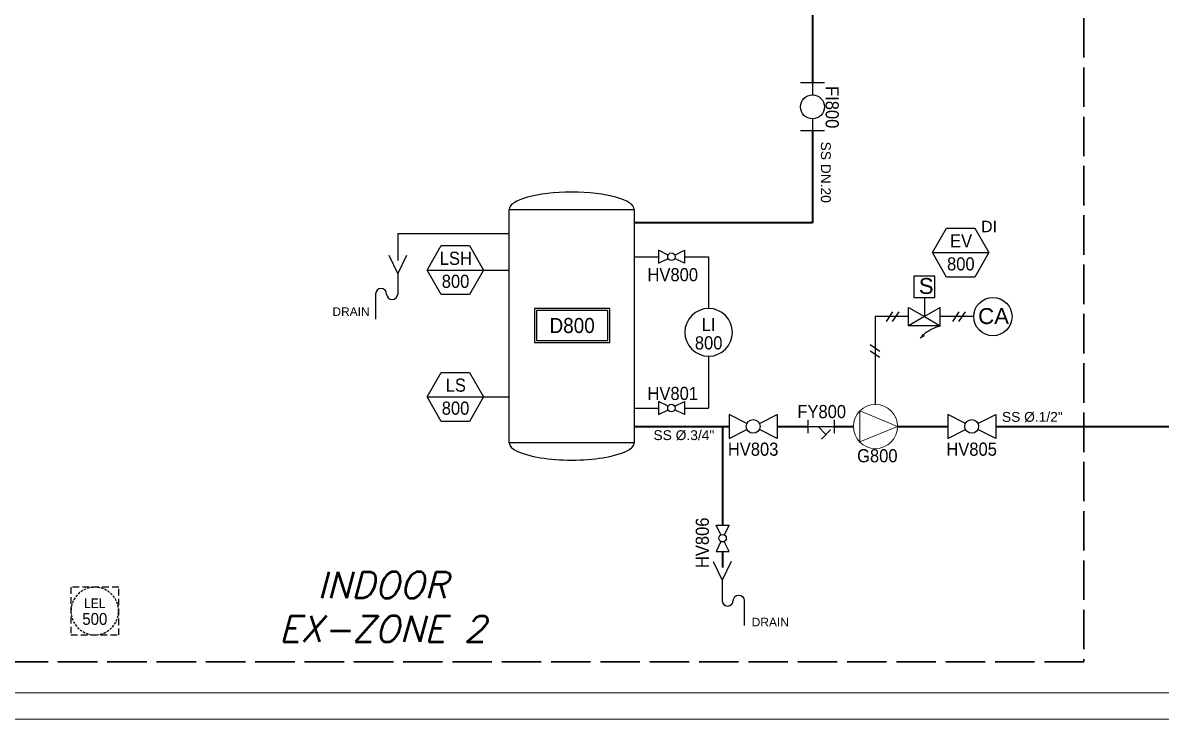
# Model space of a CAD drawing. Header units: millimetres. Extents: x 256 to 2599, y 626 to 1192.
# Drawn here: x 742.7 to 915.9, y 657.5 to 763.5 of the extents above; entities that cross this region are included whole.
import ezdxf
from ezdxf.enums import TextEntityAlignment as Align

# ---------------------------------------------------------------- set-up
doc = ezdxf.new("R2010")
doc.units = ezdxf.units.MM
doc.linetypes.add('AM_ISO02W050', pattern=[7.5, 6, -1.5])
doc.linetypes.add('DASHED', pattern=[0.75, 0.5, -0.25])
doc.layers.add('-Testi', color=7, linetype='Continuous', lineweight=35)
doc.layers.add('LINEA - ACQUA DI RETE', color=94, linetype='Continuous', lineweight=35)
for name, color, linetype in [('5', 6, 'Continuous'), ('L8-TESTI', 1, 'Continuous'), ('Tag', 7, 'Continuous')]:
    doc.layers.add(name, color=color, linetype=linetype)
doc.styles.add('ARIAL_090', font='arial.ttf', dxfattribs={"width": 0.9})
doc.styles.add('PNP_LTYPE', font='txt.shx')
doc.styles.add('ROMANS', font='romans', dxfattribs={"oblique": 15})
doc.styles.get("Standard").update_dxf_attribs({"font": 'arial.ttf'})
doc.linetypes.add('ISO-GENERAL', pattern='A,5,["/",PNP_LTYPE,S=1.5,R=0,X=0,Y=-0.75],-0.0001', length=5.0001)

# ---------------------------------------------------------------- blocks, each defined once
blk = doc.blocks.new('Valve Label_block')
at = {"color": 0, "linetype": 'ByBlock', "lineweight": -2, "width": 0.9}
blk.add_attdef('#(TargetObject.Size)', text='', height=2.5, dxfattribs=at).set_placement((0, 4.7625), align=Align.BOTTOM_CENTER)
blk.add_attdef('#(TargetObject.Tag)', text='', height=2.5, dxfattribs=at).set_placement((0, -4.7625), align=Align.TOP_CENTER)
blk = doc.blocks.new('*U5')
at = {"color": 0, "linetype": 'ByBlock', "lineweight": -2}
for start, end in [(0, 180), (180, 0)]:
    blk.add_arc((0, 0), 5, start, end, dxfattribs=at)
at = {"color": 0, "linetype": 'ByBlock', "lineweight": -2, "width": 0.9}
for tag, p in [('#(TargetObject.Type)', (0, 1.65)), ('#(TargetObject.LoopNumber)', (0, -1.65))]:
    blk.add_attdef(tag, text='', height=2.5, dxfattribs=at).set_placement(p, align=Align.MIDDLE_CENTER)
blk = doc.blocks.new('Tag_block')
at = {"color": 0, "linetype": 'ByBlock', "lineweight": -2}
blk.add_attdef('#(TargetObject.Tag)', text='', height=2.5, dxfattribs=at).set_placement((0, 0), align=Align.MIDDLE_CENTER)
blk = doc.blocks.new('STIKER NOME MACCHIANARIO')
at = {"layer": 'L8-TESTI', "color": 5}
for points in [[(-20, 9), (-20, -9), (20, -9), (20, 9)], [(-19, 8), (-19, -8), (19, -8), (19, 8)]]:
    blk.add_lwpolyline(points, close=True, dxfattribs=at)
at = {"color": 7, "style": 'ARIAL_090', "width": 0.9}
blk.add_attdef('NOME', text='', height=8, dxfattribs=at).set_placement((0, 0), align=Align.MIDDLE_CENTER)
blk = doc.blocks.new('*U6')
at = {"color": 0, "linetype": 'ByBlock', "lineweight": -2}
for start, end in [(0, 180), (180, 0)]:
    blk.add_arc((0, 0), 5, start, end, dxfattribs=at)
at = {"color": 0, "linetype": 'ByBlock', "lineweight": -2, "width": 0.9}
for tag, p in [('#(TargetObject.Type)', (0, 1.65)), ('#(TargetObject.LoopNumber)', (0, -1.65))]:
    blk.add_attdef(tag, text='', height=2.5, dxfattribs=at).set_placement(p, align=Align.MIDDLE_CENTER)

msp = doc.modelspace()

# ---------------------------------------------------------------- hatches: boundary and pattern name
h = msp.add_hatch(color=256)
h.dxf.hatch_style = 1
h.paths.add_polyline_path([(879.18, 715.53), (879.81, 715.9), (879.58, 716.12), (879.18, 715.53)])

# ---------------------------------------------------------------- linework, layer by layer
for p, q in [((864.64, 754.31), (861, 754.31)), ((862.82, 754.31), (862.82, 752.49)), ((862.82, 748.85), (862.82, 747.03)), ((864.64, 747.03), (861, 747.03)), ((816.7, 733.69), (816.7, 733.69)), ((799.75, 731.4), (799.75, 727.33)), ((799.75, 731.4), (816.7, 731.4)), ((798.38, 728.13), (799.75, 725.3)), ((799.75, 725.3), (801.12, 728.13)), ((835.73, 727.88), (839.39, 727.88)), ((843.38, 727.88), (847.04, 727.88)), ((847.04, 727.88), (847.04, 720)), ((799.75, 725.3), (799.75, 722.2)), ((796.4, 722.2), (796.4, 718.39)), ((879.84, 721.67), (879.84, 718.77)), ((872.34, 718.77), (872.37, 705.41)), ((877.45, 718.77), (872.34, 718.77)), ((887.35, 718.77), (882.23, 718.77)), ((882.23, 717.39), (877.45, 717.39)), ((879.18, 715.53), (879.81, 715.9)), ((879.58, 716.12), (879.81, 715.9)), ((847.04, 712.75), (847.04, 704.87)), ((835.73, 704.87), (839.39, 704.87)), ((843.38, 704.87), (847.04, 704.87)), ((862.14, 703.06), (862.14, 701.07)), ((866.13, 703.06), (866.13, 701.07)), ((862.14, 702.07), (866.13, 702.07)), ((863.67, 702.07), (864.88, 700.86)), ((865.59, 701.56), (864.18, 700.15)), ((847.73, 681.52), (849.1, 678.69))]:
    msp.add_line(p, q)
at = {"linetype": 'ISO-GENERAL'}
for p, q in [((874.07, 718.05), (875.06, 719.48)), ((875.02, 718.05), (876, 719.48)), ((884.15, 718.05), (885.14, 719.48)), ((885.09, 718.05), (886.08, 719.48)), ((873.05, 713.48), (871.62, 714.47)), ((873.05, 712.54), (871.62, 713.53))]:
    msp.add_line(p, q, dxfattribs=at)
at = {"lineweight": 20}
for points in [[(256.47, 657.54), (256.47, 1191.54), (1097.47, 1191.54), (1097.47, 657.54)], [(271.09, 661.54), (271.09, 1187.54), (1093.47, 1187.54), (1093.47, 661.54)], [(875.75, 702.07), (870.02, 704.42), (870.02, 699.71)]]:
    msp.add_lwpolyline(points, close=True, dxfattribs=at)
for points in [[(816.7, 735.07), (835.73, 735.07), (835.73, 699.58), (816.7, 699.58)], [(881.46, 721.67), (881.46, 724.91), (878.22, 724.91), (878.22, 721.67)], [(882.23, 717.39), (882.23, 720.14), (879.84, 718.77)]]:
    msp.add_lwpolyline(points, close=True)
for points in [[(840.87, 728.14), (839.39, 728.88), (839.39, 726.88), (840.87, 727.63)], [(841.89, 728.14), (843.38, 728.88), (843.38, 726.88), (841.89, 727.63)], [(879.84, 718.77), (877.45, 717.39), (877.45, 720.14), (879.84, 718.77)], [(840.87, 705.13), (839.39, 705.87), (839.39, 703.87), (840.87, 704.61)], [(841.89, 705.13), (843.38, 705.87), (843.38, 703.87), (841.89, 704.61)], [(852.87, 702.53), (850.16, 703.89), (850.16, 700.24), (852.87, 701.6)], [(854.75, 702.53), (857.45, 703.89), (857.45, 700.24), (854.75, 701.6)], [(886.1, 702.53), (883.4, 703.89), (883.4, 700.24), (886.1, 701.6)], [(887.98, 702.53), (890.69, 703.89), (890.69, 700.24), (887.98, 701.6)], [(848.9, 685.58), (848.16, 687.06), (850.15, 687.06), (849.41, 685.58)], [(848.9, 684.56), (848.16, 683.07), (850.15, 683.07), (849.41, 684.56)]]:
    msp.add_lwpolyline(points)
msp.add_lwpolyline([(850.47, 681.52), (849.1, 678.69), (849.1, 675.59, 1), (850.78, 675.59, -1), (852.45, 675.59), (852.45, 671.78)], format="xyb")
for centre, radius in [((862.82, 750.67), 1.82), ((841.38, 727.88), 0.573), ((841.38, 704.87), 0.573), ((853.81, 702.07), 1.05), ((887.04, 702.07), 1.05), ((849.15, 685.07), 0.573)]:
    msp.add_circle(centre, radius)
msp.add_circle((872.4, 702.07), 3.35, dxfattribs=at)
for centre, radius, start, end in [((797.23, 722.2), 0.838, 0, 180), ((798.91, 722.2), 0.838, 180, 0), ((883.74, 711.22), 6.27, 103.8848, 130.1493)]:
    msp.add_arc(centre, radius, start, end)
for centre, start_param, end_param in [((826.21, 735.07), 3.141593, 6.283185), ((826.21, 699.58), 0, 3.141593)]:
    msp.add_ellipse(centre, major_axis=(-9.51, 0), ratio=0.276144, start_param=start_param, end_param=end_param)
at = {"layer": '5', "linetype": 'AM_ISO02W050', "lineweight": 30}
msp.add_lwpolyline([(723.23, 666.29), (723.23, 830.72), (620.7, 830.72), (620.7, 986.12), (664.46, 986.12), (664.46, 1014.9), (747.75, 1014.9), (747.75, 993.8), (843.91, 993.8), (843.91, 1037.11), (952.27, 1037.11), (952.27, 890.86), (904.09, 890.86), (904.09, 844.62), (942.52, 844.62), (942.52, 809.18), (904.09, 809.18), (904.09, 666.29), (723.23, 666.29), (723.23, 830.72), (620.7, 830.72), (620.7, 986.12)], dxfattribs=at)
at = {"layer": 'LINEA - ACQUA DI RETE'}
for p, q in [((862.82, 821.58), (862.82, 754.31)), ((862.82, 747.03), (862.82, 733.04)), ((862.82, 733.04), (835.73, 733.04)), ((835.73, 702.07), (850.16, 702.07)), ((849.15, 702.07), (849.15, 687.06)), ((857.45, 702.07), (862.14, 702.07)), ((866.13, 702.07), (869.05, 702.07)), ((875.75, 702.07), (883.4, 702.07)), ((890.69, 702.07), (922.5, 702.07)), ((849.15, 683.07), (849.15, 680.63))]:
    msp.add_line(p, q, dxfattribs=at)
at = {"layer": 'Tag'}
for p, q in [((881.07, 728.5), (889.66, 728.5)), ((804.22, 725.85), (812.82, 725.85)), ((812.82, 725.85), (816.7, 725.85)), ((804.22, 706.56), (812.82, 706.56)), ((812.82, 706.56), (816.7, 706.56))]:
    msp.add_line(p, q, dxfattribs=at)
for points in [[(881.07, 728.5), (883.22, 732.21), (887.51, 732.21), (889.66, 728.5), (887.51, 724.78), (883.22, 724.78)], [(804.22, 725.85), (806.37, 729.58), (810.67, 729.58), (812.82, 725.85), (810.67, 722.13), (806.37, 722.13)], [(804.22, 706.56), (806.37, 710.29), (810.67, 710.29), (812.82, 706.56), (810.67, 702.84), (806.37, 702.84)]]:
    msp.add_lwpolyline(points, close=True, dxfattribs=at)
at = {"layer": 'Tag', "linetype": 'DASHED', "ltscale": 2}
msp.add_lwpolyline([(757.32, 677.61), (750.07, 677.61), (750.07, 670.36), (757.32, 670.36)], close=True, dxfattribs=at)
at = {"layer": 'Tag'}
msp.add_circle((890.26, 718.77), 2.91, dxfattribs=at)

# ---------------------------------------------------------------- block references
ref = msp.add_blockref('Tag_block', (866.83, 750.62), dxfattribs=dict(at, xscale=0.02812457149191088, yscale=0.02812457149191088, zscale=0.02812457149191088, rotation=270))
ref.add_attrib('#(TargetObject.Tag)', 'FI800', dxfattribs={"layer": '0', "color": 0, "linetype": 'ByBlock', "lineweight": -2, "ltscale": 2, "height": 2, "rotation": 270, "style": 'ARIAL_090', "width": 0.9}).set_placement((866.83, 750.62), align=Align.TOP_CENTER)
ref = msp.add_blockref('Valve Label_block', (885.43, 732.15), dxfattribs=dict(at, xscale=0.1834986024126576, yscale=0.1834986024126576, zscale=0.1834986024126576))
ref.add_attrib('#(TargetObject.Tag)', 'EV', dxfattribs={"layer": '0', "color": 0, "linetype": 'ByBlock', "lineweight": -2, "ltscale": 2, "height": 1.996, "style": 'ARIAL_090', "width": 0.9}).set_placement((885.43, 731.28), align=Align.TOP_CENTER)
ref = msp.add_blockref('Valve Label_block', (808.59, 729.52), dxfattribs=dict(at, xscale=0.1838663350828232, yscale=0.1838663350828232, zscale=0.1838663350828232))
ref.add_attrib('#(TargetObject.Tag)', 'LSH', dxfattribs={"layer": '0', "color": 0, "linetype": 'ByBlock', "lineweight": -2, "ltscale": 2, "height": 2, "style": 'ARIAL_090', "width": 0.9}).set_placement((808.59, 728.64), align=Align.TOP_CENTER)
ref = msp.add_blockref('Valve Label_block', (885.39, 728.44), dxfattribs=dict(at, xscale=0.1376239518094932, yscale=0.1376239518094932, zscale=0.1376239518094932))
ref.add_attrib('#(TargetObject.Tag)', '800', dxfattribs={"layer": '0', "color": 0, "linetype": 'ByBlock', "lineweight": -2, "ltscale": 2, "height": 1.996, "style": 'ARIAL_090', "width": 0.9}).set_placement((885.39, 727.79), align=Align.TOP_CENTER)
ref = msp.add_blockref('Tag_block', (841.76, 726.15), dxfattribs=dict(at, xscale=0.02812457149191088, yscale=0.02812457149191088, zscale=0.02812457149191088))
ref.add_attrib('#(TargetObject.Tag)', 'HV800', dxfattribs={"layer": '0', "color": 0, "linetype": 'ByBlock', "lineweight": -2, "ltscale": 2, "height": 2, "style": 'ARIAL_090', "width": 0.9}).set_placement((841.58, 726.15), align=Align.TOP_CENTER)
ref = msp.add_blockref('Valve Label_block', (808.55, 725.8), dxfattribs=dict(at, xscale=0.1378997513121174, yscale=0.1378997513121174, zscale=0.1378997513121174))
ref.add_attrib('#(TargetObject.Tag)', '800', dxfattribs={"layer": '0', "color": 0, "linetype": 'ByBlock', "lineweight": -2, "ltscale": 2, "height": 2, "style": 'ARIAL_090', "width": 0.9}).set_placement((808.55, 725.14), align=Align.TOP_CENTER)
at = {"layer": 'Tag', "ltscale": 0.2, "xscale": 0.2861341155502804, "yscale": 0.2861341155502804, "zscale": 0.2861341155502804}
msp.add_blockref('STIKER NOME MACCHIANARIO', (826.28, 717.42), dxfattribs=at).add_auto_attribs({'NOME': 'D800'})
at = {"layer": 'Tag'}
ref = msp.add_blockref('*U5', (847.04, 716.38), dxfattribs=dict(at, xscale=0.7246990090098623, yscale=0.7246990090098623, zscale=0.7246990090098623))
ref.add_attrib('#(TargetObject.Type)', 'LI', dxfattribs={"layer": '0', "color": 0, "linetype": 'ByBlock', "lineweight": -2, "ltscale": 2, "height": 2, "style": 'ARIAL_090', "width": 0.9}).set_placement((847.04, 717.57), align=Align.MIDDLE)
ref.add_attrib('#(TargetObject.LoopNumber)', '800', dxfattribs={"layer": '0', "color": 0, "linetype": 'ByBlock', "lineweight": -2, "ltscale": 2, "height": 2, "style": 'ARIAL_090', "width": 0.9}).set_placement((844.94, 713.18), align=Align.BOTTOM_LEFT)
ref = msp.add_blockref('Valve Label_block', (808.59, 710.23), dxfattribs=dict(at, xscale=0.1838663350828232, yscale=0.1838663350828232, zscale=0.1838663350828232))
ref.add_attrib('#(TargetObject.Tag)', 'LS', dxfattribs={"layer": '0', "color": 0, "linetype": 'ByBlock', "lineweight": -2, "ltscale": 2, "height": 2, "style": 'ARIAL_090', "width": 0.9}).set_placement((808.59, 709.35), align=Align.TOP_CENTER)
ref = msp.add_blockref('Tag_block', (841.76, 708.09), dxfattribs=dict(at, xscale=0.02812457149191088, yscale=0.02812457149191088, zscale=0.02812457149191088))
ref.add_attrib('#(TargetObject.Tag)', 'HV801', dxfattribs={"layer": '0', "color": 0, "linetype": 'ByBlock', "lineweight": -2, "ltscale": 2, "height": 2, "style": 'ARIAL_090', "width": 0.9}).set_placement((841.58, 708.09), align=Align.TOP_CENTER)
ref = msp.add_blockref('Valve Label_block', (808.55, 706.51), dxfattribs=dict(at, xscale=0.1378997513121174, yscale=0.1378997513121174, zscale=0.1378997513121174))
ref.add_attrib('#(TargetObject.Tag)', '800', dxfattribs={"layer": '0', "color": 0, "linetype": 'ByBlock', "lineweight": -2, "ltscale": 2, "height": 2, "style": 'ARIAL_090', "width": 0.9}).set_placement((808.55, 705.85), align=Align.TOP_CENTER)
ref = msp.add_blockref('Tag_block', (864.23, 705.33), dxfattribs=dict(at, xscale=0.02812457149191088, yscale=0.02812457149191088, zscale=0.02812457149191088))
ref.add_attrib('#(TargetObject.Tag)', 'FY800', dxfattribs={"layer": '0', "color": 0, "linetype": 'ByBlock', "lineweight": -2, "ltscale": 2, "height": 2, "style": 'ARIAL_090', "width": 0.9}).set_placement((864.23, 705.33), align=Align.TOP_CENTER)
ref = msp.add_blockref('Tag_block', (853.8, 699.61), dxfattribs=dict(at, xscale=0.02812457149191088, yscale=0.02812457149191088, zscale=0.02812457149191088))
ref.add_attrib('#(TargetObject.Tag)', 'HV803', dxfattribs={"layer": '0', "color": 0, "linetype": 'ByBlock', "lineweight": -2, "ltscale": 2, "height": 2, "style": 'ARIAL_090', "width": 0.9}).set_placement((853.8, 699.61), align=Align.TOP_CENTER)
ref = msp.add_blockref('Tag_block', (887.03, 699.61), dxfattribs=dict(at, xscale=0.02812457149191088, yscale=0.02812457149191088, zscale=0.02812457149191088))
ref.add_attrib('#(TargetObject.Tag)', 'HV805', dxfattribs={"layer": '0', "color": 0, "linetype": 'ByBlock', "lineweight": -2, "ltscale": 2, "height": 2, "style": 'ARIAL_090', "width": 0.9}).set_placement((887.03, 699.61), align=Align.TOP_CENTER)
at = {"layer": 'Tag', "ltscale": 0.2}
ref = msp.add_blockref('Tag_block', (872.69, 698.61), dxfattribs=dict(at, xscale=0.02812457149191088, yscale=0.02812457149191088, zscale=0.02812457149191088))
ref.add_attrib('#(TargetObject.Tag)', 'G800', dxfattribs={"layer": '0', "color": 0, "linetype": 'ByBlock', "lineweight": -2, "ltscale": 2, "height": 2, "style": 'ARIAL_090', "width": 0.9}).set_placement((872.69, 698.61), align=Align.TOP_CENTER)
at = {"layer": 'Tag'}
ref = msp.add_blockref('Tag_block', (845.07, 684.37), dxfattribs=dict(at, xscale=0.02812457149191088, yscale=0.02812457149191088, zscale=0.02812457149191088, rotation=90))
ref.add_attrib('#(TargetObject.Tag)', 'HV806', dxfattribs={"layer": '0', "color": 0, "linetype": 'ByBlock', "lineweight": -2, "ltscale": 2, "height": 2, "rotation": 90, "style": 'ARIAL_090', "width": 0.9}).set_placement((845.07, 684.37), align=Align.TOP_CENTER)
at = {"layer": 'Tag', "linetype": 'DASHED', "ltscale": 2}
ref = msp.add_blockref('*U6', (753.69, 673.99), dxfattribs=dict(at, xscale=0.7246999983226499, yscale=0.7246999983226499, zscale=0.7246999983226499))
ref.add_attrib('#(TargetObject.Type)', 'LEL', dxfattribs={"layer": '0', "color": 0, "linetype": 'ByBlock', "lineweight": -2, "ltscale": 2, "height": 1.449, "width": 0.9}).set_placement((753.69, 675.18), align=Align.MIDDLE_CENTER)
ref.add_attrib('#(TargetObject.LoopNumber)', '500', dxfattribs={"layer": '0', "color": 0, "linetype": 'ByBlock', "lineweight": -2, "ltscale": 2, "height": 1.812, "width": 0.9}).set_placement((753.69, 672.79), align=Align.MIDDLE_CENTER)

# ---------------------------------------------------------------- texts
at = {"layer": '-Testi', "insert": (865.61, 745.39), "char_height": 1.5, "width": 14.6372, "attachment_point": 1, "rotation": 270}
msp.add_mtext('SS DN.20', dxfattribs=at)
at = {"layer": '-Testi', "attachment_point": 1}
for s, insert, char_height, width in [('S', (878.99, 724.64), 2.42, 2.8313), ('SS %%C.1/2"', (891.64, 704.27), 1.5, 19.5715), ('SS %%C.3/4"', (838.65, 701.49), 1.5, 19.5715)]:
    msp.add_mtext(s, dxfattribs=dict(at, insert=insert, char_height=char_height, width=width))
for p in [(789.83, 718.88), (853.59, 671.66)]:
    msp.add_text('DRAIN', height=1.3).set_placement(p)
at = {"insert": (797.45, 674.62), "char_height": 4, "attachment_point": 5, "style": 'ROMANS'}
msp.add_mtext_dynamic_manual_height_columns('\\pxqc;{\\C6;INDOOR\\PEX-ZONE 2}', width=63.1542, gutter_width=146.35, heights=[0], dxfattribs=at)
at = {"layer": 'Tag', "attachment_point": 1}
for s, insert, char_height, width in [('DI', (888.46, 733.35), 1.746, 5.3673), ('CA', (888.02, 720.06), 2.419, 6.5052)]:
    msp.add_mtext(s, dxfattribs=dict(at, insert=insert, char_height=char_height, width=width))

doc.saveas('drawing.dxf')
